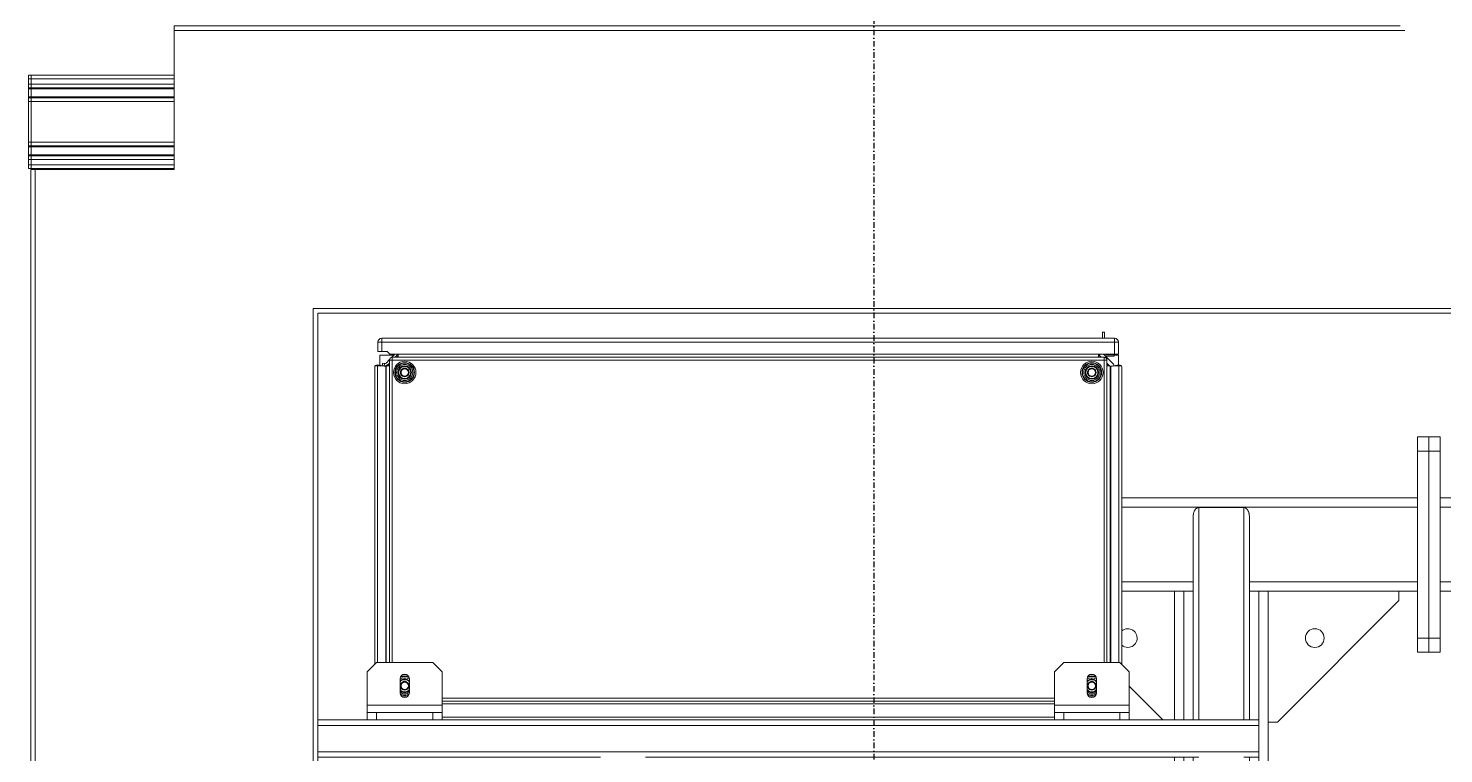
# Model space of a CAD drawing. Header units: millimetres. Extents: x 2179 to 48742, y 3478 to 161002.
# Drawn here: x 21165 to 22679, y 129343 to 130119 of the extents above; entities that cross this region are included whole.
import ezdxf

# ---------------------------------------------------------------- set-up
doc = ezdxf.new("R2010")
doc.units = ezdxf.units.MM
doc.linetypes.add('1_Čerchovaná 6_0mm', pattern=[12, 6, -3, 0, -3])
doc.layers.add('0-1', color=7, linetype='Continuous', lineweight=9)
doc.layers.add('2966-1_navrh dispozice stroju-HK_02_dwg-1', color=7, linetype='Continuous', lineweight=9, true_color=0x919191)
doc.layers.add('S-GRID-1', color=9, linetype='1_Čerchovaná 6_0mm', lineweight=25, true_color=0x808080)

# ---------------------------------------------------------------- blocks, each defined once
blk = doc.blocks.new('2966-1_navrh dispozice stroju-HK_02_dwg_SE3307-903292-1NP _ stroje')
at = {"layer": '0-1'}
for p, q in [((8621, -1761.2), (8636, -1761.2)), ((8636, -1771.2), (8621, -1771.2))]:
    blk.add_line(p, q, dxfattribs=at)
at = {"layer": '0-1', "flags": 128}
for points in [[(8649.1, -1806.2), (8613.5, -1806.2), (8603.5, -1796.2), (8603.5, -1736.2), (8613.5, -1726.2), (8649.1, -1726.2)], [(8657, -1796.2), (8657, -1806.2), (8649.1, -1806.2), (8649.1, -1726.2), (8657, -1726.2), (8665, -1726.2), (8665, -1736.2)], [(8657, -1726.2), (8657, -1736.2), (8665, -1736.2), (8665, -1796.2), (8665, -1806.2), (8657, -1806.2)], [(8657, -1736.2), (8657, -1796.2), (8665, -1796.2)]]:
    blk.add_lwpolyline(points, dxfattribs=at)
at = {"layer": '0-1'}
for centre, start, end in [((8621, -1766.2), 90, 270), ((8636, -1766.2), 270, 90)]:
    blk.add_arc(centre, 5, start, end, dxfattribs=at)
blk = doc.blocks.new('2966-1_navrh dispozice stroju-HK_02_dwg_SE3306-903293-1NP _ stroje')
at = {"layer": '0-1'}
for p, q in [((8621, -2496.2), (8636, -2496.2)), ((8636, -2506.2), (8621, -2506.2))]:
    blk.add_line(p, q, dxfattribs=at)
at = {"layer": '0-1', "flags": 128}
for points in [[(8649.1, -2541.2), (8613.5, -2541.2), (8603.5, -2531.2), (8603.5, -2471.2), (8613.5, -2461.2), (8649.1, -2461.2)], [(8657, -2531.2), (8657, -2541.2), (8649.1, -2541.2), (8649.1, -2461.2), (8657, -2461.2), (8665, -2461.2), (8665, -2471.2)], [(8657, -2461.2), (8657, -2471.2), (8665, -2471.2), (8665, -2531.2), (8665, -2541.2), (8657, -2541.2)], [(8657, -2471.2), (8657, -2531.2), (8665, -2531.2)]]:
    blk.add_lwpolyline(points, dxfattribs=at)
at = {"layer": '0-1'}
for centre, start, end in [((8621, -2501.2), 90, 270), ((8636, -2501.2), 270, 90)]:
    blk.add_arc(centre, 5, start, end, dxfattribs=at)
blk = doc.blocks.new('2966-1_navrh dispozice stroju-HK_02_dwg_SE3305-903294-1NP _ stroje')
at = {"layer": '0-1'}
for p, q in [((8648, -1806.2), (8648, -2461.2)), ((8662, -2461.2), (8662, -1806.2))]:
    blk.add_line(p, q, dxfattribs=at)
blk = doc.blocks.new('2966-1_navrh dispozice stroju-HK_02_dwg_SE3304-903295-1NP _ stroje')
at = {"layer": '0-1'}
for p, q in [((8284.8, -1742.9), (8274, -1753.7)), ((8286.9, -1745.8), (8286.5, -1743.4)), ((8275.1, -1758.3), (8274, -1757.2))]:
    blk.add_line(p, q, dxfattribs=at)
for centre, radius, start, end in [((8285.5, -1743.6), 1, 9.9916, 135.0084), ((8286, -1746), 0.992, 314.7466, 10.2534)]:
    blk.add_arc(centre, radius, start, end, dxfattribs=at)
blk = doc.blocks.new('2966-1_navrh dispozice stroju-HK_02_dwg_SE3303-903296-1NP _ stroje')
at = {"layer": '0-1'}
for p, q in [((8287.1, -1746), (8285.5, -1737.2)), ((8274, -1759.4), (8277.3, -1756.1)), ((8283.4, -1750), (8287, -1746.4)), ((8285.5, -1750), (8286.5, -1749)), ((8276.2, -1759.2), (8277.3, -1758.2))]:
    blk.add_line(p, q, dxfattribs=at)
for centre, radius, start, end in [((8288, -1736.7), 2.5, 90, 190), ((8286.6, -1746.1), 0.5, 315, 10)]:
    blk.add_arc(centre, radius, start, end, dxfattribs=at)
blk = doc.blocks.new('2966-1_navrh dispozice stroju-HK_02_dwg_SE3302-903297-1NP _ stroje')
at = {"layer": '0-1'}
blk.add_line((8274, -1742.3), (8274.5, -1742.3), dxfattribs=at)
at = {"layer": '0-1', "flags": 128}
for points in [[(8274, -1740.3), (8275.1, -1740.3), (8275.1, -1742.3)], [(8276.2, -1751.3), (8276.2, -1742.3), (8274.5, -1742.3), (8274.5, -1751.3), (8274, -1751.3)]]:
    blk.add_lwpolyline(points, dxfattribs=at)
blk = doc.blocks.new('2966-1_navrh dispozice stroju-HK_02_dwg_SE3301-903298-1NP _ stroje')
at = {"layer": '0-1', "flags": 128}
blk.add_lwpolyline([(8257, -1752.8), (8250.5, -1752.8), (8250.5, -1754.8), (8257, -1754.8)], dxfattribs=at)
blk = doc.blocks.new('2966-1_navrh dispozice stroju-HK_02_dwg_SE3300-903299-1NP _ stroje')
at = {"layer": '0-1', "flags": 128}
blk.add_lwpolyline([(8271, -2529.8), (8261, -2529.8), (8261, -2525.8), (8257, -2525.8), (8257, -1741.8), (8261, -1741.8), (8261, -1737.8), (8274, -1737.8), (8274, -1741.8), (8274, -2517), (8271, -2520), (8271, -2525.8)], close=True, dxfattribs=at)
blk.add_lwpolyline([(8274, -1741.8), (8261, -1741.8), (8261, -2525.8), (8271, -2525.8)], dxfattribs=at)
at = {"layer": '0-1'}
for centre, start, end in [((8261, -1741.8), 90, 180), ((8261, -2525.8), 180, 270)]:
    blk.add_arc(centre, 4, start, end, dxfattribs=at)
blk = doc.blocks.new('2966-1_navrh dispozice stroju-HK_02_dwg_SE3299-903300-1NP _ stroje')
at = {"layer": '0-1'}
for p, q in [((8277.3, -2515), (8274, -2511.7)), ((8283.4, -2521.1), (8279.8, -2517.5))]:
    blk.add_line(p, q, dxfattribs=at)
blk = doc.blocks.new('2966-1_navrh dispozice stroju-HK_02_dwg_SE3298-903301-1NP _ stroje')
at = {"layer": '0-1'}
blk.add_line((8286.4, -2523.3), (8284, -2522.7), dxfattribs=at)
at = {"layer": '0-1', "flags": 128}
for points in [[(8283.9, -2523), (8283.5, -2524.6), (8285.9, -2525.3), (8286.3, -2523.6)], [(8286.5, -2523.7), (8286.2, -2525.4), (8283.8, -2524.9), (8283.8, -2524.7)]]:
    blk.add_lwpolyline(points, dxfattribs=at)
at = {"layer": '0-1'}
for centre, radius, start, end in [((8271.9, -2513.1), 5, 45, 65.5273), ((8282, -2522.5), 2, 353.5712, 45), ((8282, -2522.5), 2, 345, 353.5712), ((8282, -2522.5), 2, 344.995, 353.5761), ((8282, -2522.5), 4.5, 348.798, 45), ((8281.6, -2522.8), 5, 350, 44.9455), ((8282, -2522.5), 4.5, 344.9996, 348.7984)]:
    blk.add_arc(centre, radius, start, end, dxfattribs=at)
blk.add_blockref('2966-1_navrh dispozice stroju-HK_02_dwg_SE3299-903300-1NP _ stroje', (0, 0))
blk = doc.blocks.new('2966-1_navrh dispozice stroju-HK_02_dwg_SE3297-903302-1NP _ stroje')
at = {"layer": '0-1'}
for p, q in [((8277.3, -2511.4), (8274, -2508.1)), ((8277.3, -2509.3), (8276.2, -2508.2)), ((8287, -2521.1), (8283.4, -2517.5)), ((8286.5, -2518.5), (8285.5, -2517.5)), ((8285.5, -2530.3), (8287.1, -2521.5))]:
    blk.add_line(p, q, dxfattribs=at)
for centre, radius, start, end in [((8286.6, -2521.4), 0.5, 350, 45), ((8288, -2530.7), 2.5, 170, 270)]:
    blk.add_arc(centre, radius, start, end, dxfattribs=at)
blk = doc.blocks.new('2966-1_navrh dispozice stroju-HK_02_dwg_SE3296-903303-1NP _ stroje')
at = {"layer": '0-1', "flags": 128}
blk.add_lwpolyline([(8297.5, -1768.6), (8297.5, -1763.9), (8293.5, -1761.6), (8289.5, -1763.9), (8289.5, -1768.6), (8293.5, -1770.9)], close=True, dxfattribs=at)
at = {"layer": '0-1'}
for radius in [12, 10.5, 3.9]:
    blk.add_circle((8293.5, -1766.2), radius, dxfattribs=at)
for start, end in [(150, 210), (90, 150), (210, 270), (30, 90), (270, 330), (330, 30)]:
    blk.add_arc((8293.5, -1766.2), 4.62, start, end, dxfattribs=at)
blk = doc.blocks.new('2966-1_navrh dispozice stroju-HK_02_dwg_SE3295-903304-1NP _ stroje')
at = {"layer": '0-1', "flags": 128}
blk.add_lwpolyline([(8297.5, -2503.6), (8297.5, -2498.9), (8293.5, -2496.6), (8289.5, -2498.9), (8289.5, -2503.6), (8293.5, -2505.9)], close=True, dxfattribs=at)
at = {"layer": '0-1'}
for radius in [12, 10.5, 3.9]:
    blk.add_circle((8293.5, -2501.2), radius, dxfattribs=at)
for start, end in [(90, 150), (30, 90), (150, 210), (210, 270), (270, 330), (330, 30)]:
    blk.add_arc((8293.5, -2501.2), 4.62, start, end, dxfattribs=at)
blk = doc.blocks.new('2966-1_navrh dispozice stroju-HK_02_dwg_SE3293-903305-1NP _ stroje')
at = {"layer": '0-1'}
for start, end in [(153.9502, 206.0498), (360, 26.0498), (333.9502, 0)]:
    blk.add_arc((8628.5, -1766.2), 10.5, start, end, dxfattribs=at)
blk = doc.blocks.new('2966-1_navrh dispozice stroju-HK_02_dwg_SE3294-903306-1NP _ stroje')
at = {"layer": '0-1'}
for start, end in [(166.8081, 193.1919), (360, 13.1919), (346.8081, 0)]:
    blk.add_arc((8628.5, -1766.2), 12, start, end, dxfattribs=at)
blk = doc.blocks.new('2966-1_navrh dispozice stroju-HK_02_dwg_SE3292-903307-1NP _ stroje')
at = {"layer": '0-1', "flags": 128}
blk.add_lwpolyline([(8632.5, -1768.6), (8632.5, -1763.9), (8628.5, -1761.6), (8624.5, -1763.9), (8624.5, -1768.6), (8628.5, -1770.9)], close=True, dxfattribs=at)
at = {"layer": '0-1'}
blk.add_circle((8628.5, -1766.2), 3.9, dxfattribs=at)
for start, end in [(150, 210), (90, 150), (210, 270), (30, 90), (270, 330), (330, 30)]:
    blk.add_arc((8628.5, -1766.2), 4.62, start, end, dxfattribs=at)
for name in ['2966-1_navrh dispozice stroju-HK_02_dwg_SE3294-903306-1NP _ stroje', '2966-1_navrh dispozice stroju-HK_02_dwg_SE3293-903305-1NP _ stroje']:
    blk.add_blockref(name, (0, 0))
blk = doc.blocks.new('2966-1_navrh dispozice stroju-HK_02_dwg_SE3290-903308-1NP _ stroje')
at = {"layer": '0-1'}
for start, end in [(153.9502, 206.0498), (0, 26.0498), (333.9502, 360)]:
    blk.add_arc((8628.5, -2501.2), 10.5, start, end, dxfattribs=at)
blk = doc.blocks.new('2966-1_navrh dispozice stroju-HK_02_dwg_SE3291-903309-1NP _ stroje')
at = {"layer": '0-1'}
for start, end in [(166.8081, 193.1919), (0, 13.1919), (346.8081, 0)]:
    blk.add_arc((8628.5, -2501.2), 12, start, end, dxfattribs=at)
blk = doc.blocks.new('2966-1_navrh dispozice stroju-HK_02_dwg_SE3289-903310-1NP _ stroje')
at = {"layer": '0-1', "flags": 128}
blk.add_lwpolyline([(8632.5, -2503.6), (8632.5, -2498.9), (8628.5, -2496.6), (8624.5, -2498.9), (8624.5, -2503.6), (8628.5, -2505.9)], close=True, dxfattribs=at)
at = {"layer": '0-1'}
blk.add_circle((8628.5, -2501.2), 3.9, dxfattribs=at)
for start, end in [(90, 150), (30, 90), (150, 210), (210, 270), (270, 330), (330, 30)]:
    blk.add_arc((8628.5, -2501.2), 4.62, start, end, dxfattribs=at)
for name in ['2966-1_navrh dispozice stroju-HK_02_dwg_SE3290-903308-1NP _ stroje', '2966-1_navrh dispozice stroju-HK_02_dwg_SE3291-903309-1NP _ stroje']:
    blk.add_blockref(name, (0, 0))
blk = doc.blocks.new('2966-1_navrh dispozice stroju-HK_02_dwg_SE3283-903311-1NP _ stroje')
at = {"layer": '0-1'}
for start, end in [(151.1416, 208.8584), (360, 28.8584), (331.1416, 0)]:
    blk.add_arc((8628.5, -1766.2), 10, start, end, dxfattribs=at)
blk = doc.blocks.new('2966-1_navrh dispozice stroju-HK_02_dwg_SE3284-903312-1NP _ stroje')
at = {"layer": '0-1'}
for start, end in [(151.1416, 208.8584), (0, 28.8584), (331.1416, 360)]:
    blk.add_arc((8628.5, -2501.2), 10, start, end, dxfattribs=at)
blk = doc.blocks.new('2966-1_navrh dispozice stroju-HK_02_dwg_SE3285-903313-1NP _ stroje')
at = {"layer": '0-1'}
for start, end in [(136.3972, 223.6028), (0, 43.6028), (316.3972, 0)]:
    blk.add_arc((8628.5, -2501.2), 7.25, start, end, dxfattribs=at)
blk = doc.blocks.new('2966-1_navrh dispozice stroju-HK_02_dwg_SE3286-903314-1NP _ stroje')
at = {"layer": '0-1'}
for start, end in [(144.4682, 215.5318), (0, 35.5318), (324.4682, 0)]:
    blk.add_arc((8628.5, -2501.2), 8.6, start, end, dxfattribs=at)
blk = doc.blocks.new('2966-1_navrh dispozice stroju-HK_02_dwg_SE3287-903315-1NP _ stroje')
at = {"layer": '0-1'}
for start, end in [(136.3972, 223.6028), (0, 43.6028), (316.3972, 0)]:
    blk.add_arc((8628.5, -1766.2), 7.25, start, end, dxfattribs=at)
blk = doc.blocks.new('2966-1_navrh dispozice stroju-HK_02_dwg_SE3288-903316-1NP _ stroje')
at = {"layer": '0-1'}
for start, end in [(144.4682, 215.5318), (0, 35.5318), (324.4682, 0)]:
    blk.add_arc((8628.5, -1766.2), 8.6, start, end, dxfattribs=at)
blk = doc.blocks.new('2966-1_navrh dispozice stroju-HK_02_dwg_SE3282-903317-1NP _ stroje')
at = {"layer": '0-1'}
for p, q in [((8641.8, -2461.2), (8641.8, -1806.2)), ((8644.8, -2461.2), (8644.8, -1806.2))]:
    blk.add_line(p, q, dxfattribs=at)
at = {"layer": '0-1', "flags": 128}
for points in [[(8603.5, -2517.5), (8280.3, -2517.5), (8280.3, -2514.5), (8277.3, -2514.5), (8277.3, -1753), (8280.3, -1753), (8280.3, -1750), (8603.5, -1750)], [(8603.5, -2514.5), (8280.3, -2514.5), (8280.3, -1753), (8603.5, -1753)]]:
    blk.add_lwpolyline(points, dxfattribs=at)
at = {"layer": '0-1'}
for centre, radius in [((8293.5, -1766.2), 10), ((8293.5, -1766.2), 8.6), ((8293.5, -1766.2), 7.25), ((8293.5, -2501.2), 10), ((8293.5, -2501.2), 8.6), ((8293.5, -2501.2), 7.25)]:
    blk.add_circle(centre, radius, dxfattribs=at)
for centre, start, end in [((8280.3, -1753), 90, 180), ((8280.3, -2514.5), 180, 270)]:
    blk.add_arc(centre, 3, start, end, dxfattribs=at)
for name in ['2966-1_navrh dispozice stroju-HK_02_dwg_SE3283-903311-1NP _ stroje', '2966-1_navrh dispozice stroju-HK_02_dwg_SE3288-903316-1NP _ stroje', '2966-1_navrh dispozice stroju-HK_02_dwg_SE3287-903315-1NP _ stroje', '2966-1_navrh dispozice stroju-HK_02_dwg_SE3284-903312-1NP _ stroje', '2966-1_navrh dispozice stroju-HK_02_dwg_SE3286-903314-1NP _ stroje', '2966-1_navrh dispozice stroju-HK_02_dwg_SE3285-903313-1NP _ stroje']:
    blk.add_blockref(name, (0, 0))
blk = doc.blocks.new('2966-1_navrh dispozice stroju-HK_02_dwg_SE3280-903318-1NP _ stroje')
at = {"layer": '0-1'}
for start, end in [(129.7151, 230.2849), (0, 50.2849), (309.7151, 0)]:
    blk.add_arc((8628.5, -2501.2), 6.5, start, end, dxfattribs=at)
blk = doc.blocks.new('2966-1_navrh dispozice stroju-HK_02_dwg_SE3281-903319-1NP _ stroje')
at = {"layer": '0-1'}
for start, end in [(129.7151, 230.2849), (0, 50.2849), (309.7151, 0)]:
    blk.add_arc((8628.5, -1766.2), 6.5, start, end, dxfattribs=at)
blk = doc.blocks.new('2966-1_navrh dispozice stroju-HK_02_dwg_SE3279-903320-1NP _ stroje')
at = {"layer": '0-1'}
for p, q in [((8603.5, -1737.2), (8286.5, -1737.2)), ((8605.5, -1734.2), (8288, -1734.2)), ((8277.3, -1759.2), (8274.1, -1759.2)), ((8603.5, -2530.3), (8286.5, -2530.3)), ((8288, -2533.2), (8605.5, -2533.2))]:
    blk.add_line(p, q, dxfattribs=at)
at = {"layer": '0-1', "flags": 128}
for points in [[(8603.5, -1746), (8287.1, -1746), (8286.5, -1742.6), (8286.5, -1737.2), (8286.5, -1734.7)], [(8603.5, -1746.4), (8287, -1746.4), (8286.5, -1746.9), (8286.5, -1750)], [(8277.3, -2508.2), (8274.1, -2508.2), (8274, -2508.1)], [(8286.5, -2517.5), (8286.5, -2520.6), (8287, -2521.1), (8603.5, -2521.1)], [(8603.5, -2521.5), (8287.1, -2521.5), (8286.5, -2524.9), (8286.5, -2530.3), (8286.5, -2532.7)]]:
    blk.add_lwpolyline(points, dxfattribs=at)
at = {"layer": '0-1'}
for centre in [(8293.5, -1766.2), (8293.5, -2501.2)]:
    blk.add_circle(centre, 6.5, dxfattribs=at)
for centre, radius, start, end in [((8288, -1736.7), 2.5, 90, 126.8699), ((8286.6, -1746.1), 0.5, 315, 10), ((8286.6, -2521.4), 0.5, 350, 45), ((8288, -2530.7), 2.5, 233.1301, 270)]:
    blk.add_arc(centre, radius, start, end, dxfattribs=at)
for name in ['2966-1_navrh dispozice stroju-HK_02_dwg_SE3281-903319-1NP _ stroje', '2966-1_navrh dispozice stroju-HK_02_dwg_SE3280-903318-1NP _ stroje']:
    blk.add_blockref(name, (0, 0))
blk = doc.blocks.new('2966-1_navrh dispozice stroju-HK_02_dwg_SE2783-903488-1NP _ stroje')
at = {"layer": '0-1'}
for p, q in [((8705, -1587.7), (8705, -1603.7)), ((8705, -1651.7), (8705, -2243.7)), ((8705, -2291.7), (8705, -2594.2))]:
    blk.add_line(p, q, dxfattribs=at)
blk = doc.blocks.new('2966-1_navrh dispozice stroju-HK_02_dwg_SE2784-903489-1NP _ stroje')
at = {"layer": '0-1'}
for p, q in [((8665, -1729.9), (8665, -1587.7)), ((8665, -2464.9), (8665, -1802.6)), ((8665, -2594.2), (8665, -2537.6))]:
    blk.add_line(p, q, dxfattribs=at)
blk = doc.blocks.new('2966-1_navrh dispozice stroju-HK_02_dwg_SE2782-903490-1NP _ stroje')
at = {"layer": '0-1'}
blk.add_line((8671, -1587.7), (8671, -2594.2), dxfattribs=at)
at = {"layer": '0-1', "flags": 128}
for points in [[(8665, -1587.7), (8671, -1587.7), (8699, -1587.7)], [(8699, -2594.2), (8699, -1587.7), (8705, -1587.7)]]:
    blk.add_lwpolyline(points, dxfattribs=at)
for name in ['2966-1_navrh dispozice stroju-HK_02_dwg_SE2784-903489-1NP _ stroje', '2966-1_navrh dispozice stroju-HK_02_dwg_SE2783-903488-1NP _ stroje']:
    blk.add_blockref(name, (0, 0))
blk = doc.blocks.new('2966-1_navrh dispozice stroju-HK_02_dwg_SE2781-903491-1NP _ stroje')
at = {"layer": '0-1'}
blk.add_line((8275, -2509.1), (8275, -2509.2), dxfattribs=at)
at = {"layer": '0-1', "flags": 128}
blk.add_lwpolyline([(8275, -2512.7), (8275, -2527.7), (8286, -2527.7)], dxfattribs=at)
blk = doc.blocks.new('2966-1_navrh dispozice stroju-HK_02_dwg_SE2779-903493-1NP _ stroje')
at = {"layer": '0-1', "flags": 128}
blk.add_lwpolyline([(8285.6, -1737.7), (8275, -1737.7), (8275, -1740.3)], dxfattribs=at)
blk = doc.blocks.new('2966-1_navrh dispozice stroju-HK_02_dwg_SE1125-904157-1NP _ stroje')
at = {"layer": '0-1', "flags": 128}
for points in [[(8075.5, -2747.7), (8075.5, -2848.7), (8076.5, -2848.7)], [(8075.5, -2848.7), (8075.5, -2853.7), (8076.5, -2853.7)]]:
    blk.add_lwpolyline(points, dxfattribs=at)
blk = doc.blocks.new('2966-1_navrh dispozice stroju-HK_02_dwg_SE1000-904171-1NP _ stroje')
at = {"layer": '0-1', "flags": 128}
for points in [[(8071.5, -2900.7), (8071.5, -2903.7), (8075.5, -2903.7), (8075.5, -2900.7), (8071.5, -2900.7), (8065.7, -2900.7), (8061.8, -2900.7), (8060.8, -2900.7), (8052.2, -2900.7), (8051.2, -2900.7), (8047.3, -2900.7), (8003.7, -2900.7), (7999.8, -2900.7), (7998.8, -2900.7), (7990.2, -2900.7), (7989.2, -2900.7), (7985.3, -2900.7), (7979.5, -2900.7), (7975.5, -2900.7), (7975.5, -2903.7), (7979.5, -2903.7)], [(7979.5, -2900.7), (7979.5, -2903.7), (7985.3, -2903.7)], [(7985.3, -2900.7), (7985.3, -2903.7), (7989.2, -2903.7)], [(7989.2, -2900.7), (7989.2, -2903.7), (7990.2, -2903.7)], [(7990.2, -2900.7), (7990.2, -2903.7), (7998.8, -2903.7)], [(7998.8, -2900.7), (7998.8, -2903.7), (7999.8, -2903.7)], [(7999.8, -2900.7), (7999.8, -2903.7), (8003.7, -2903.7)], [(8003.7, -2900.7), (8003.7, -2903.7), (8047.3, -2903.7)], [(8047.3, -2900.7), (8047.3, -2903.7), (8051.2, -2903.7)], [(8051.2, -2900.7), (8051.2, -2903.7), (8052.2, -2903.7)], [(8052.2, -2900.7), (8052.2, -2903.7), (8060.8, -2903.7)], [(8060.8, -2900.7), (8060.8, -2903.7), (8061.8, -2903.7)], [(8061.8, -2900.7), (8061.8, -2903.7), (8065.7, -2903.7)], [(8065.7, -2900.7), (8065.7, -2903.7), (8071.5, -2903.7)]]:
    blk.add_lwpolyline(points, dxfattribs=at)
blk = doc.blocks.new('2966-1_navrh dispozice stroju-HK_02_dwg_SE984-904172-1NP _ stroje')
at = {"layer": '0-1'}
blk.add_line((7985.3, -2900.7), (7985.3, -2747.7), dxfattribs=at)
blk = doc.blocks.new('2966-1_navrh dispozice stroju-HK_02_dwg_SE985-904173-1NP _ stroje')
at = {"layer": '0-1'}
blk.add_line((7979.5, -2900.7), (7979.5, -2747.7), dxfattribs=at)
blk = doc.blocks.new('2966-1_navrh dispozice stroju-HK_02_dwg_SE986-904174-1NP _ stroje')
at = {"layer": '0-1'}
blk.add_line((7975.5, -2900.7), (7975.5, -2747.7), dxfattribs=at)
blk = doc.blocks.new('2966-1_navrh dispozice stroju-HK_02_dwg_SE987-904175-1NP _ stroje')
at = {"layer": '0-1'}
blk.add_line((8075.5, -2900.7), (8075.5, -2852.7), dxfattribs=at)
blk = doc.blocks.new('2966-1_navrh dispozice stroju-HK_02_dwg_SE988-904176-1NP _ stroje')
at = {"layer": '0-1'}
blk.add_line((8071.5, -2900.7), (8071.5, -2747.7), dxfattribs=at)
blk = doc.blocks.new('2966-1_navrh dispozice stroju-HK_02_dwg_SE989-904177-1NP _ stroje')
at = {"layer": '0-1'}
blk.add_line((8065.7, -2900.7), (8065.7, -2747.7), dxfattribs=at)
blk = doc.blocks.new('2966-1_navrh dispozice stroju-HK_02_dwg_SE990-904178-1NP _ stroje')
at = {"layer": '0-1'}
blk.add_line((8061.8, -2900.7), (8061.8, -2747.7), dxfattribs=at)
blk = doc.blocks.new('2966-1_navrh dispozice stroju-HK_02_dwg_SE991-904179-1NP _ stroje')
at = {"layer": '0-1'}
blk.add_line((8060.8, -2900.7), (8060.8, -2747.7), dxfattribs=at)
blk = doc.blocks.new('2966-1_navrh dispozice stroju-HK_02_dwg_SE992-904180-1NP _ stroje')
at = {"layer": '0-1'}
blk.add_line((8052.2, -2900.7), (8052.2, -2747.7), dxfattribs=at)
blk = doc.blocks.new('2966-1_navrh dispozice stroju-HK_02_dwg_SE993-904181-1NP _ stroje')
at = {"layer": '0-1'}
blk.add_line((8051.2, -2900.7), (8051.2, -2747.7), dxfattribs=at)
blk = doc.blocks.new('2966-1_navrh dispozice stroju-HK_02_dwg_SE994-904182-1NP _ stroje')
at = {"layer": '0-1'}
blk.add_line((8047.3, -2900.7), (8047.3, -2747.7), dxfattribs=at)
blk = doc.blocks.new('2966-1_navrh dispozice stroju-HK_02_dwg_SE995-904183-1NP _ stroje')
at = {"layer": '0-1'}
blk.add_line((8003.7, -2900.7), (8003.7, -2747.7), dxfattribs=at)
blk = doc.blocks.new('2966-1_navrh dispozice stroju-HK_02_dwg_SE996-904184-1NP _ stroje')
at = {"layer": '0-1'}
blk.add_line((7999.8, -2900.7), (7999.8, -2747.7), dxfattribs=at)
blk = doc.blocks.new('2966-1_navrh dispozice stroju-HK_02_dwg_SE997-904185-1NP _ stroje')
at = {"layer": '0-1'}
blk.add_line((7998.8, -2900.7), (7998.8, -2747.7), dxfattribs=at)
blk = doc.blocks.new('2966-1_navrh dispozice stroju-HK_02_dwg_SE998-904186-1NP _ stroje')
at = {"layer": '0-1'}
blk.add_line((7990.2, -2900.7), (7990.2, -2747.7), dxfattribs=at)
blk = doc.blocks.new('2966-1_navrh dispozice stroju-HK_02_dwg_SE999-904187-1NP _ stroje')
at = {"layer": '0-1'}
blk.add_line((7989.2, -2900.7), (7989.2, -2747.7), dxfattribs=at)
blk = doc.blocks.new('2966-1_navrh dispozice stroju-HK_02_dwg_SE983-904188-1NP _ stroje')
at = {"layer": '0-1', "flags": 128}
blk.add_lwpolyline([(7975.5, -2900.7), (7979.5, -2900.7), (7985.3, -2900.7), (7989.2, -2900.7), (7990.2, -2900.7), (7998.8, -2900.7), (7999.8, -2900.7), (8003.7, -2900.7), (8047.3, -2900.7), (8051.2, -2900.7), (8052.2, -2900.7), (8060.8, -2900.7), (8061.8, -2900.7), (8065.7, -2900.7), (8071.5, -2900.7), (8075.5, -2900.7)], dxfattribs=at)
for name in ['2966-1_navrh dispozice stroju-HK_02_dwg_SE986-904174-1NP _ stroje', '2966-1_navrh dispozice stroju-HK_02_dwg_SE985-904173-1NP _ stroje', '2966-1_navrh dispozice stroju-HK_02_dwg_SE984-904172-1NP _ stroje', '2966-1_navrh dispozice stroju-HK_02_dwg_SE999-904187-1NP _ stroje', '2966-1_navrh dispozice stroju-HK_02_dwg_SE998-904186-1NP _ stroje', '2966-1_navrh dispozice stroju-HK_02_dwg_SE997-904185-1NP _ stroje', '2966-1_navrh dispozice stroju-HK_02_dwg_SE996-904184-1NP _ stroje', '2966-1_navrh dispozice stroju-HK_02_dwg_SE995-904183-1NP _ stroje', '2966-1_navrh dispozice stroju-HK_02_dwg_SE994-904182-1NP _ stroje', '2966-1_navrh dispozice stroju-HK_02_dwg_SE993-904181-1NP _ stroje', '2966-1_navrh dispozice stroju-HK_02_dwg_SE992-904180-1NP _ stroje', '2966-1_navrh dispozice stroju-HK_02_dwg_SE991-904179-1NP _ stroje', '2966-1_navrh dispozice stroju-HK_02_dwg_SE990-904178-1NP _ stroje', '2966-1_navrh dispozice stroju-HK_02_dwg_SE989-904177-1NP _ stroje', '2966-1_navrh dispozice stroju-HK_02_dwg_SE988-904176-1NP _ stroje', '2966-1_navrh dispozice stroju-HK_02_dwg_SE987-904175-1NP _ stroje']:
    blk.add_blockref(name, (0, 0))
blk = doc.blocks.new('2966-1_navrh dispozice stroju-HK_02_dwg_SE629-904345-1NP _ stroje')
at = {"layer": '0-1'}
blk.add_line((8577.5, -1405.7), (8577.5, -1393.7), dxfattribs=at)
at = {"layer": '0-1', "flags": 128}
for points in [[(8377.5, -1393.7), (8362.5, -1393.7), (8362.5, -1405.7), (8377.5, -1405.7), (8577.5, -1405.7), (8592.5, -1405.7)], [(8377.5, -1405.7), (8377.5, -1393.7), (8577.5, -1393.7), (8592.5, -1393.7), (8592.5, -1405.7)]]:
    blk.add_lwpolyline(points, dxfattribs=at)
blk = doc.blocks.new('2966-1_navrh dispozice stroju-HK_02_dwg_SE624-904347-1NP _ stroje')
at = {"layer": '0-1'}
for p, q in [((8437.5, -127.7), (8437.5, -225.7)), ((8437.5, -1325.7), (8437.5, -1393.7))]:
    blk.add_line(p, q, dxfattribs=at)
blk = doc.blocks.new('2966-1_navrh dispozice stroju-HK_02_dwg_SE625-904348-1NP _ stroje')
at = {"layer": '0-1'}
for p, q in [((8427.5, -225.7), (8427.5, -127.7)), ((8427.5, -1393.7), (8427.5, -1325.7))]:
    blk.add_line(p, q, dxfattribs=at)
blk = doc.blocks.new('2966-1_navrh dispozice stroju-HK_02_dwg_SE626-904349-1NP _ stroje')
at = {"layer": '0-1'}
for p, q in [((8527.5, -127.7), (8527.5, -132.7)), ((8527.5, -1325.7), (8527.5, -1393.7))]:
    blk.add_line(p, q, dxfattribs=at)
blk = doc.blocks.new('2966-1_navrh dispozice stroju-HK_02_dwg_SE627-904350-1NP _ stroje')
at = {"layer": '0-1'}
for p, q in [((8517.5, -225.7), (8517.5, -127.7)), ((8517.5, -1393.7), (8517.5, -1325.7))]:
    blk.add_line(p, q, dxfattribs=at)
blk = doc.blocks.new('2966-1_navrh dispozice stroju-HK_02_dwg_SE623-904351-1NP _ stroje')
at = {"layer": '0-1'}
blk.add_line((8437.5, -1393.7), (8517.5, -1393.7), dxfattribs=at)
at = {"layer": '0-1', "flags": 128}
blk.add_lwpolyline([(8427.5, -127.7), (8437.5, -127.7), (8517.5, -127.7), (8527.5, -127.7)], dxfattribs=at)
for name in ['2966-1_navrh dispozice stroju-HK_02_dwg_SE625-904348-1NP _ stroje', '2966-1_navrh dispozice stroju-HK_02_dwg_SE624-904347-1NP _ stroje', '2966-1_navrh dispozice stroju-HK_02_dwg_SE627-904350-1NP _ stroje', '2966-1_navrh dispozice stroju-HK_02_dwg_SE626-904349-1NP _ stroje']:
    blk.add_blockref(name, (0, 0))
blk = doc.blocks.new('2966-1_navrh dispozice stroju-HK_02_dwg_SE467-904499-1NP _ stroje')
at = {"layer": '0-1', "flags": 128}
blk.add_lwpolyline([(8667.5, -1577.7), (8667.5, -1567.7), (8537.5, -1437.7), (8527.5, -1437.7)], dxfattribs=at)
at = {"layer": '0-1'}
blk.add_circle((8577.5, -1527.7), 10, dxfattribs=at)
blk = doc.blocks.new('2966-1_navrh dispozice stroju-HK_02_dwg_SE466-904500-1NP _ stroje')
at = {"layer": '0-1'}
blk.add_line((8577.5, -1417.7), (8577.5, -1405.7), dxfattribs=at)
at = {"layer": '0-1', "flags": 128}
for points in [[(8377.5, -1405.7), (8362.5, -1405.7), (8362.5, -1417.7), (8377.5, -1417.7), (8577.5, -1417.7), (8592.5, -1417.7)], [(8377.5, -1417.7), (8377.5, -1405.7), (8577.5, -1405.7), (8592.5, -1405.7), (8592.5, -1417.7)]]:
    blk.add_lwpolyline(points, dxfattribs=at)
blk = doc.blocks.new('2966-1_navrh dispozice stroju-HK_02_dwg_SE451-904510-1NP _ stroje')
at = {"layer": '0-1'}
for p, q in [((10027.5, -1597.7), (10027.5, -1587.7)), ((10027.5, -1667.7), (10027.5, -1657.7))]:
    blk.add_line(p, q, dxfattribs=at)
blk = doc.blocks.new('2966-1_navrh dispozice stroju-HK_02_dwg_SE452-904511-1NP _ stroje')
at = {"layer": '0-1'}
for p, q in [((8527.5, -1597.7), (8527.5, -1587.7)), ((8527.5, -1667.7), (8527.5, -1657.7))]:
    blk.add_line(p, q, dxfattribs=at)
blk = doc.blocks.new('2966-1_navrh dispozice stroju-HK_02_dwg_SE453-904512-1NP _ stroje')
at = {"layer": '0-1'}
for p, q in [((8527.5, -1667.7), (8665, -1667.7)), ((8705, -1667.7), (8852.5, -1667.7)), ((9702.5, -1667.7), (10027.5, -1667.7))]:
    blk.add_line(p, q, dxfattribs=at)
blk = doc.blocks.new('2966-1_navrh dispozice stroju-HK_02_dwg_SE454-904513-1NP _ stroje')
at = {"layer": '0-1'}
for p, q in [((8665, -1677.7), (8527.5, -1677.7)), ((8852.5, -1677.7), (8705, -1677.7)), ((10027.5, -1677.7), (9702.5, -1677.7))]:
    blk.add_line(p, q, dxfattribs=at)
blk = doc.blocks.new('2966-1_navrh dispozice stroju-HK_02_dwg_SE455-904514-1NP _ stroje')
at = {"layer": '0-1'}
for p, q in [((8527.5, -1577.7), (8852.5, -1577.7)), ((9702.5, -1577.7), (10027.5, -1577.7))]:
    blk.add_line(p, q, dxfattribs=at)
blk = doc.blocks.new('2966-1_navrh dispozice stroju-HK_02_dwg_SE456-904515-1NP _ stroje')
at = {"layer": '0-1'}
for p, q in [((8665, -1587.7), (8527.5, -1587.7)), ((8852.5, -1587.7), (8705, -1587.7)), ((10027.5, -1587.7), (9702.5, -1587.7))]:
    blk.add_line(p, q, dxfattribs=at)
blk = doc.blocks.new('2966-1_navrh dispozice stroju-HK_02_dwg_SE450-904516-1NP _ stroje')
at = {"layer": '0-1'}
for p, q in [((8527.5, -1587.7), (8527.5, -1577.7)), ((10027.5, -1577.7), (10027.5, -1587.7)), ((8527.5, -1677.7), (8527.5, -1667.7)), ((10027.5, -1667.7), (10027.5, -1677.7))]:
    blk.add_line(p, q, dxfattribs=at)
for name in ['2966-1_navrh dispozice stroju-HK_02_dwg_SE455-904514-1NP _ stroje', '2966-1_navrh dispozice stroju-HK_02_dwg_SE452-904511-1NP _ stroje', '2966-1_navrh dispozice stroju-HK_02_dwg_SE456-904515-1NP _ stroje', '2966-1_navrh dispozice stroju-HK_02_dwg_SE451-904510-1NP _ stroje', '2966-1_navrh dispozice stroju-HK_02_dwg_SE453-904512-1NP _ stroje', '2966-1_navrh dispozice stroju-HK_02_dwg_SE454-904513-1NP _ stroje']:
    blk.add_blockref(name, (0, 0))
blk = doc.blocks.new('2966-1_navrh dispozice stroju-HK_02_dwg_SE431-904535-1NP _ stroje')
at = {"layer": '0-1'}
for start, end in [(0, 220.5416), (319.4584, 360)]:
    blk.add_arc((8577.5, -1727.7), 10, start, end, dxfattribs=at)
blk = doc.blocks.new('2966-1_navrh dispozice stroju-HK_02_dwg_SE430-904536-1NP _ stroje')
at = {"layer": '0-1'}
blk.add_line((8629, -1726.2), (8665, -1690.2), dxfattribs=at)
blk.add_blockref('2966-1_navrh dispozice stroju-HK_02_dwg_SE431-904535-1NP _ stroje', (0, 0))
blk = doc.blocks.new('2966-1_navrh dispozice stroju-HK_02_dwg_SE425-904540-1NP _ stroje')
at = {"layer": '0-1'}
for p, q in [((8517.5, -1597.7), (8517.5, -1417.7)), ((8517.5, -1734.2), (8517.5, -1657.7))]:
    blk.add_line(p, q, dxfattribs=at)
blk = doc.blocks.new('2966-1_navrh dispozice stroju-HK_02_dwg_SE426-904541-1NP _ stroje')
at = {"layer": '0-1'}
for p, q in [((8527.5, -1417.7), (8527.5, -1577.7)), ((8527.5, -1677.7), (8527.5, -1734.2))]:
    blk.add_line(p, q, dxfattribs=at)
blk = doc.blocks.new('2966-1_navrh dispozice stroju-HK_02_dwg_SE424-904542-1NP _ stroje')
at = {"layer": '0-1'}
blk.add_line((8427.5, -1734.2), (8427.5, -1417.7), dxfattribs=at)
at = {"layer": '0-1', "flags": 128}
blk.add_lwpolyline([(8437.5, -1734.2), (8437.5, -1417.7), (8517.5, -1417.7)], dxfattribs=at)
for name in ['2966-1_navrh dispozice stroju-HK_02_dwg_SE425-904540-1NP _ stroje', '2966-1_navrh dispozice stroju-HK_02_dwg_SE426-904541-1NP _ stroje']:
    blk.add_blockref(name, (0, 0))
blk = doc.blocks.new('2966-1_navrh dispozice stroju-HK_02_dwg_SE415-904548-1NP _ stroje')
at = {"layer": '0-1'}
for p, q in [((8665, -1603.7), (8437.9, -1603.7)), ((8780, -1603.7), (8710, -1603.7)), ((8852.5, -1603.7), (8785, -1603.7)), ((8875, -1603.7), (8872.2, -1603.7))]:
    blk.add_line(p, q, dxfattribs=at)
blk = doc.blocks.new('2966-1_navrh dispozice stroju-HK_02_dwg_SE416-904549-1NP _ stroje')
at = {"layer": '0-1'}
for p, q in [((8447.2, -1597.7), (8665, -1597.7)), ((8705, -1597.7), (8711, -1597.7)), ((8779, -1597.7), (8852.5, -1597.7)), ((8872.9, -1597.7), (8875, -1597.7))]:
    blk.add_line(p, q, dxfattribs=at)
blk = doc.blocks.new('2966-1_navrh dispozice stroju-HK_02_dwg_SE417-904550-1NP _ stroje')
at = {"layer": '0-1'}
for p, q in [((8665, -1657.7), (8447.2, -1657.7)), ((8711, -1657.7), (8705, -1657.7)), ((8852.5, -1657.7), (8779, -1657.7))]:
    blk.add_line(p, q, dxfattribs=at)
blk = doc.blocks.new('2966-1_navrh dispozice stroju-HK_02_dwg_SE418-904551-1NP _ stroje')
at = {"layer": '0-1'}
for p, q in [((8437.9, -1651.7), (8665, -1651.7)), ((8710, -1651.7), (8780, -1651.7)), ((8785, -1651.7), (8852.5, -1651.7))]:
    blk.add_line(p, q, dxfattribs=at)
blk = doc.blocks.new('2966-1_navrh dispozice stroju-HK_02_dwg_SE414-904552-1NP _ stroje')
at = {"layer": '0-1'}
blk.add_line((8437.9, -1603.7), (8437.9, -1651.7), dxfattribs=at)
for points, knots in [([(8447.2, -1597.7), (8446.4, -1597.7), (8445.3, -1597.8), (8443.9, -1598.1), (8442.8, -1598.4), (8441.8, -1598.8), (8440.8, -1599.4), (8439.9, -1600), (8439.1, -1600.7), (8438.3, -1601.9), (8437.9, -1603), (8437.9, -1603.7)], [0, 0, 0, 0, 0.181907, 0.272858, 0.363806, 0.45475, 0.545685, 0.636607, 0.727508, 0.818376, 1, 1, 1, 1]), ([(8437.9, -1651.7), (8437.9, -1652.5), (8438.3, -1653.6), (8439.1, -1654.8), (8439.9, -1655.5), (8440.8, -1656.1), (8441.8, -1656.7), (8442.8, -1657.1), (8443.9, -1657.4), (8445.3, -1657.7), (8446.4, -1657.7), (8447.2, -1657.7)], [0, 0, 0, 0, 0.181624, 0.272491, 0.363392, 0.454314, 0.545249, 0.636192, 0.72714, 0.818091, 1, 1, 1, 1])]:
    blk.add_open_spline(points, degree=3, knots=knots, dxfattribs=at)
for name in ['2966-1_navrh dispozice stroju-HK_02_dwg_SE415-904548-1NP _ stroje', '2966-1_navrh dispozice stroju-HK_02_dwg_SE416-904549-1NP _ stroje', '2966-1_navrh dispozice stroju-HK_02_dwg_SE418-904551-1NP _ stroje', '2966-1_navrh dispozice stroju-HK_02_dwg_SE417-904550-1NP _ stroje']:
    blk.add_blockref(name, (0, 0))
blk = doc.blocks.new('2966-1_navrh dispozice stroju-HK_02_dwg-876232-1NP _ stroje')
at = {"layer": '0-1', "flags": 128}
for points in [[(-55487.8, 42185.8), (-55485.2, 42190.1), (-55315.1, 42087.9), (-56590.2, 39966.6), (-55406.2, 39254.9)], [(-55559.2, 39000.3), (-56870.5, 39788.5), (-56873.1, 39784.3), (-55561.8, 38996), (-55559.2, 39000.3), (-55406.2, 39254.9), (-55403.6, 39259.1), (-56583.4, 39968.3), (-55310.8, 42085.3), (-55315.1, 42087.9)], [(-56243, 41120.7), (-56921.3, 39992.3), (-56794, 39915.8), (-56870.5, 39788.5)], [(-56921.3, 39992.3), (-56925.6, 39994.9), (-56249.9, 41119)]]:
    blk.add_lwpolyline(points, dxfattribs=at)
at = {"rotation": 328.989640494807}
for name in ['2966-1_navrh dispozice stroju-HK_02_dwg_SE983-904188-1NP _ stroje', '2966-1_navrh dispozice stroju-HK_02_dwg_SE623-904351-1NP _ stroje', '2966-1_navrh dispozice stroju-HK_02_dwg_SE629-904345-1NP _ stroje', '2966-1_navrh dispozice stroju-HK_02_dwg_SE466-904500-1NP _ stroje', '2966-1_navrh dispozice stroju-HK_02_dwg_SE424-904542-1NP _ stroje', '2966-1_navrh dispozice stroju-HK_02_dwg_SE467-904499-1NP _ stroje', '2966-1_navrh dispozice stroju-HK_02_dwg_SE414-904552-1NP _ stroje', '2966-1_navrh dispozice stroju-HK_02_dwg_SE3300-903299-1NP _ stroje', '2966-1_navrh dispozice stroju-HK_02_dwg_SE3279-903320-1NP _ stroje', '2966-1_navrh dispozice stroju-HK_02_dwg_SE3303-903296-1NP _ stroje', '2966-1_navrh dispozice stroju-HK_02_dwg_SE450-904516-1NP _ stroje', '2966-1_navrh dispozice stroju-HK_02_dwg_SE3282-903317-1NP _ stroje', '2966-1_navrh dispozice stroju-HK_02_dwg_SE3301-903298-1NP _ stroje', '2966-1_navrh dispozice stroju-HK_02_dwg_SE3304-903295-1NP _ stroje', '2966-1_navrh dispozice stroju-HK_02_dwg_SE3302-903297-1NP _ stroje', '2966-1_navrh dispozice stroju-HK_02_dwg_SE2779-903493-1NP _ stroje', '2966-1_navrh dispozice stroju-HK_02_dwg_SE3296-903303-1NP _ stroje', '2966-1_navrh dispozice stroju-HK_02_dwg_SE2782-903490-1NP _ stroje', '2966-1_navrh dispozice stroju-HK_02_dwg_SE430-904536-1NP _ stroje', '2966-1_navrh dispozice stroju-HK_02_dwg_SE3307-903292-1NP _ stroje', '2966-1_navrh dispozice stroju-HK_02_dwg_SE3292-903307-1NP _ stroje', '2966-1_navrh dispozice stroju-HK_02_dwg_SE3305-903294-1NP _ stroje', '2966-1_navrh dispozice stroju-HK_02_dwg_SE3295-903304-1NP _ stroje', '2966-1_navrh dispozice stroju-HK_02_dwg_SE3297-903302-1NP _ stroje', '2966-1_navrh dispozice stroju-HK_02_dwg_SE2781-903491-1NP _ stroje', '2966-1_navrh dispozice stroju-HK_02_dwg_SE3298-903301-1NP _ stroje', '2966-1_navrh dispozice stroju-HK_02_dwg_SE1125-904157-1NP _ stroje', '2966-1_navrh dispozice stroju-HK_02_dwg_SE3306-903293-1NP _ stroje', '2966-1_navrh dispozice stroju-HK_02_dwg_SE3289-903310-1NP _ stroje', '2966-1_navrh dispozice stroju-HK_02_dwg_SE1000-904171-1NP _ stroje']:
    blk.add_blockref(name, (-62300.5, 46431.8), dxfattribs=at)

msp = doc.modelspace()

# ---------------------------------------------------------------- linework, layer by layer
at = {"layer": 'S-GRID-1'}
msp.add_line((22069.8, 158068.3), (22069.8, 120650.8), dxfattribs=at)

# ---------------------------------------------------------------- block references
at = {"layer": '2966-1_navrh dispozice stroju-HK_02_dwg-1', "rotation": 301.0103595051887}
msp.add_blockref('2966-1_navrh dispozice stroju-HK_02_dwg-876232-1NP _ stroje', (16370.5, 60726.8), dxfattribs=at)

doc.saveas('drawing.dxf')
